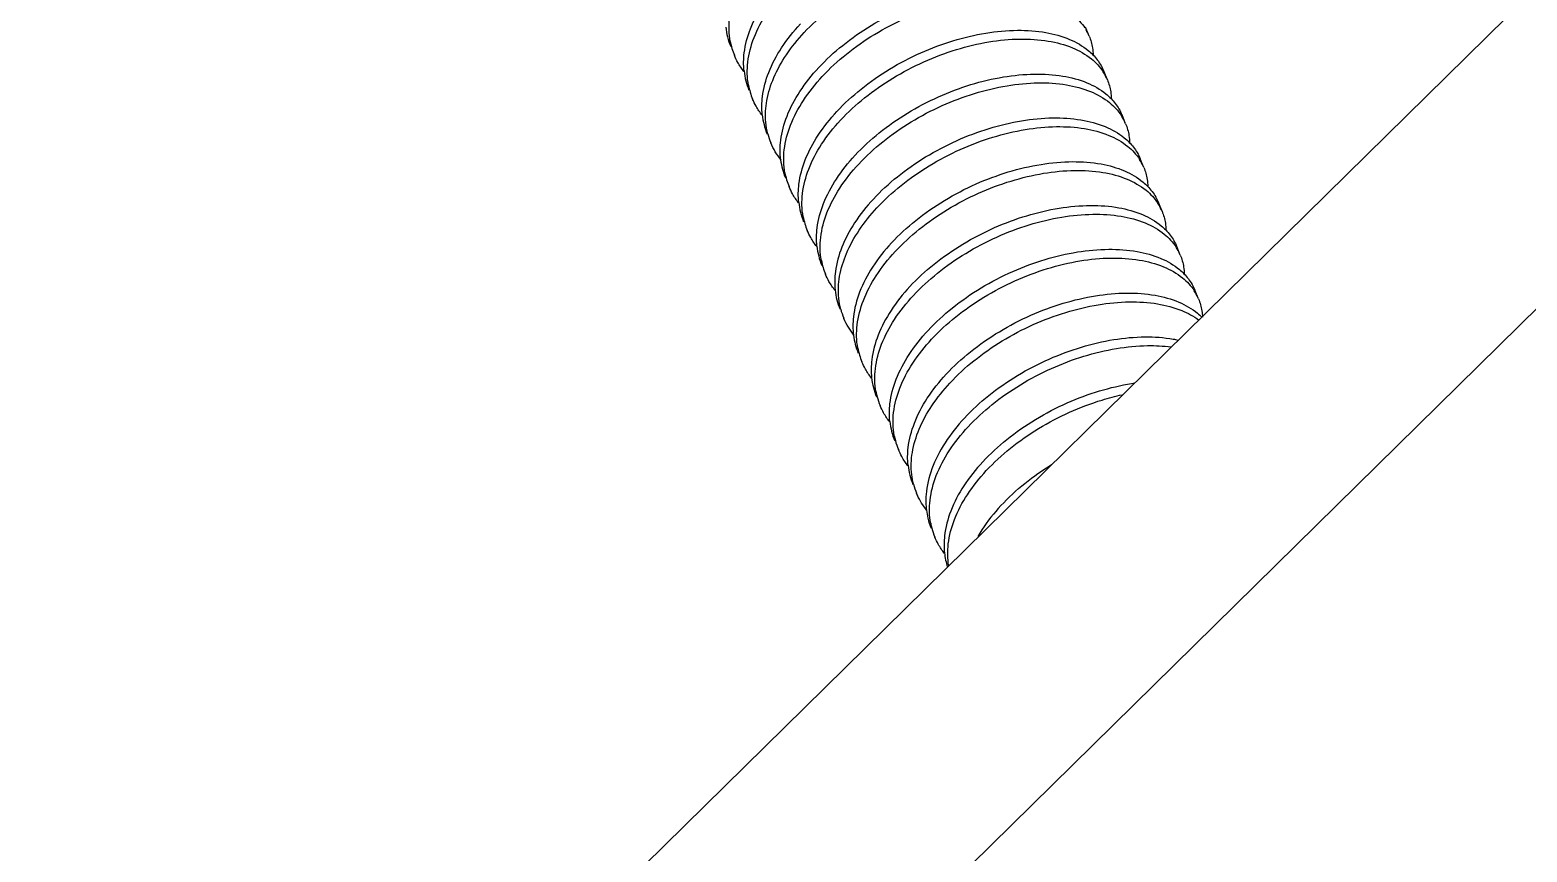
# Model space of a CAD drawing. Header units: millimetres. Extents: x 1786 to 2940, y -3417 to -1928.
# Drawn here: x 2095.02 to 2106.48, y -3302.07 to -3295.77 of the extents above; entities that cross this region are included whole.
import ezdxf

# ---------------------------------------------------------------- set-up
doc = ezdxf.new("R2010")
doc.units = ezdxf.units.MM

# ---------------------------------------------------------------- blocks, each defined once
blk = doc.blocks.new('*u7')
at = {"color": 7, "linetype": 'Continuous'}
for p, q in [((110.8438704190999, 23.58623586367753, -3e-09), (-8.048151941500237, -93.34649191962262, -3e-09)), ((110.7732872758997, 20.78795431947742, -3e-09), (-8.118735185199967, -96.14477356282259, -3e-09)), ((98.47692430620009, 8.512442414177485, -3e-09), (98.50793106729998, 8.437907848977375, -3e-09)), ((98.63195811180003, 8.139769588277431, -3e-09), (98.66296487289992, 8.065235023077548, -3e-09)), ((98.78699191729993, 7.767096762377378, -3e-09), (98.81799867849986, 7.692562197177494, -3e-09)), ((98.94202572289987, 7.394423936477551, -3e-09), (98.9730324840998, 7.319889371277441, -3e-09)), ((99.09705952849981, 7.021751110577497, -3e-09), (99.1280662895997, 6.947216545377387, -3e-09)), ((99.25209333409975, 6.649078284677444, -3e-09), (99.28310009519964, 6.574543719577377, -3e-09)), ((99.4071271396997, 6.27640545877739, -3e-09), (99.43813390080004, 6.201870893677551, -3e-09))]:
    blk.add_line(p, q, dxfattribs=at)
for centre, radius, start, end in [((100.0515354448999, 10.61117758997739, -3e-09), 0.5900216688000001, 6.107433305302889, 17.96377090970019), ((100.1784692269998, 10.31380301187755, -3e-09), 0.5870153682, 14.68069108160216, 22.5343977796084), ((100.1781634863, 10.31366142027741, -3e-09), 0.5873470143999999, 10.62865282990594, 14.68649381619881), ((100.3384995355, 9.943359586277438, -3e-09), 0.5816057303, 14.62183772560081, 22.52017969900306), ((100.3617966554998, 9.865762496977368, -3e-09), 0.589840704, 6.0803455533, 22.50814502719769), ((100.4885364398997, 9.56845721717741, -3e-09), 0.5870157908, 14.67924852839597, 22.53439576499548), ((100.4882315435998, 9.568315863577482, -3e-09), 0.5873465582999999, 10.62865174519722, 14.68505050259454), ((100.5168304609997, 9.493089671077541, -3e-09), 0.589840704, 6.0803455533, 22.50814502719769), ((100.6435709494999, 9.195784643977504, -3e-09), 0.5870150438, 14.68179802890136, 22.53439932570597), ((100.6432645607001, 9.195642869677613, -3e-09), 0.5873473643, 10.62865366239642, 14.68760134610239), ((100.6709511280001, 9.12019146937746, -3e-09), 0.5907757891, 6.041612983403477, 22.496979327101), ((100.7986017980998, 8.82311075707753, -3e-09), 0.5870181816, 10.62864560310166, 22.53438436029301), ((100.8297678928998, 8.748488549877493, -3e-09), 0.5868892404, 7.089127932504921, 22.54004537619968), ((100.9612547534998, 8.453548233577521, -3e-09), 0.578854095, 14.60245349150737, 22.53904894009358), ((100.9800844616998, 8.374608786377394, -3e-09), 0.5917330731, 6.003556046300337, 22.47123071410037), ((98.86937707139987, 8.67486020577735, -3e-09), 0.4246268982, 202.4823631029921, 210.3812133995022), ((98.86716392529979, 8.673859208477552, -3e-09), 0.4222114845, 210.4159211617104, 213.0997946713891), ((101.1086683397998, 8.077764721677568, -3e-09), 0.5870193164999999, 10.6286426839967, 22.5343789417974), ((101.1351263074998, 8.00193601647743, -3e-09), 0.5917251696, 6.004012436407706, 22.46932260070105), ((99.02441087699981, 8.302187379877523, -3e-09), 0.4246268982, 202.4823631031905, 210.3812133993972), ((99.02219335459995, 8.301183720777544, -3e-09), 0.4222063629, 210.4159103128963, 213.0977853215065), ((101.2637015304999, 7.705091675277572, -3e-09), 0.587019969, 10.62864100479163, 22.53437582509644), ((101.2901722106999, 7.629264358877435, -3e-09), 0.5917130992, 6.004589485696383, 22.46744088399473), ((99.1794446824997, 7.929514553977469, -3e-09), 0.4246268982, 202.4823631030962, 210.3812133995022), ((99.17720195089987, 7.928495562577382, -3e-09), 0.4221768608, 210.4158479744989, 213.0862090587982), ((101.4187323473998, 7.332417777477531, -3e-09), 0.5870231402, 10.62863283150392, 22.53436066169851), ((99.33447848809965, 7.556841728077416, -3e-09), 0.4246268982, 202.4823631030962, 210.3812133993972), ((101.4462291168998, 7.256879650877408, -3e-09), 0.5906559059000001, 7.16725067670556, 22.46869011459821), ((99.33225711439991, 7.555835726377609, -3e-09), 0.4222018556, 210.4159007716959, 213.0960169174992), ((101.5885122111999, 6.965200695677368, -3e-09), 0.5713777876, 14.54567229770003, 22.59573525620101), ((99.48951229370005, 7.184168902277406, -3e-09), 0.4246268982, 202.4823631031905, 210.3812133993034), ((101.6003801104998, 6.883945010777552, -3e-09), 0.59157104, 6.009888538405878, 22.45703129230387), ((99.48729091999985, 7.183162900477555, -3e-09), 0.4222018556, 210.4159007716959, 213.0960169178029), ((101.7287986343999, 6.587071650977578, -3e-09), 0.5870245452, 10.62862920420578, 22.53435393570423), ((99.64454609929999, 6.81149607637758, -3e-09), 0.4246268982, 202.4823631031905, 210.3812133993034), ((101.7554489014997, 6.511279731877494, -3e-09), 0.5915354549, 6.011075242505357, 22.4552548197018), ((99.64228709300005, 6.810467187977565, -3e-09), 0.4221578153, 210.4158078717039, 213.0787342540119), ((101.8838317745999, 6.2143985864775, -3e-09), 0.5870252513, 10.62862738009631, 22.5343505539003), ((99.79957990489993, 6.438823250477526, -3e-09), 0.4246268982, 202.4823631030962, 210.3812133995022), ((101.9105206801, 6.138615301777463, -3e-09), 0.5914967983, 6.012330142997909, 22.45348899339449)]:
    blk.add_arc(centre, radius, start, end, dxfattribs=at)
for points, start_tangent, end_tangent in [([(100.6024133020001, 10.78332243167756, -3e-09), (100.6060797544997, 10.59744087507761, -3e-09), (100.5528631790999, 10.38912795837746, -3e-09), (100.4433016712001, 10.17828882547747, -3e-09), (100.2824094517, 9.973595238377584, -3e-09)], (0.1651635034267871, -0.9862661999357931), (-0.679917637007362, -0.73328848817251)), ([(100.3134162127999, 9.899060673177473, -3e-09), (100.4739340777001, 10.10317982397737, -3e-09), (100.5850225318, 10.31757290107748, -3e-09), (100.6377398257, 10.52866448227746, -3e-09), (100.6382082389, 10.67395180767744, -3e-09)], (0.6799176370260485, 0.7332884881551834), (-0.1076318471394037, 0.9941908194513567)), ([(100.6384233571998, 10.67802961297753, -3e-09), (100.6908792691997, 10.60005439617748, -3e-09), (100.7206657489996, 10.53876961847755, -3e-09)], (0.6209167821819429, -0.7838764887434894), (0.3833762189514551, -0.9235922665021)), ([(100.1583824072, 10.27173349907753, -3e-09), (100.3193137817998, 10.4764872057774, -3e-09), (100.3550064107999, 10.53452796037755, -3e-09)], (0.6799176371229667, 0.7332884880653193), (0.5008158372367303, 0.8655538672854931)), ([(100.7920965968997, 10.31094110777758, -3e-09), (100.7797808699997, 10.37846974487752, -3e-09), (100.7516425944, 10.46423859047741, -3e-09)], (-0.1230923319527054, 0.9923952225874755), (-0.3843774532142428, 0.9231760251764193)), ([(100.7554335258001, 10.42199339517742, -3e-09), (100.76111356, 10.22476804917756, -3e-09), (100.7078969846998, 10.0164551324774, -3e-09), (100.5983354768, 9.805615999577412, -3e-09), (100.4374432572999, 9.60092241247753, -3e-09)], (0.1844092722714836, -0.9828495410286877), (-0.6799176369748196, -0.7332884882026839)), ([(100.1583824072, 10.27173349907753, -3e-09), (99.95360018749989, 10.08173589267744, -3e-09), (99.72713038359962, 9.922069680477534, -3e-09)], (-0.679917637071924, -0.733288488112647), (-0.8509901096630543, -0.5251817145099998)), ([(100.4684500183998, 9.52638784727742, -3e-09), (100.6336379991999, 9.737719737877569, -3e-09), (100.7453572312997, 9.958991701977538, -3e-09), (100.7947690626997, 10.17706726787742, -3e-09), (100.7920965968997, 10.31094110777758, -3e-09)], (0.6799176369758974, 0.7332884882016846), (-0.1230923320577986, 0.9923952225744402)), ([(100.7878039669999, 10.31243180097749, -3e-09), (100.8692553860001, 10.18115195227756, -3e-09), (100.8757547423997, 10.16611969967744, -3e-09)], (0.63142804831248, -0.7754344716378635), (0.3835203505597794, -0.9235324253682186)), ([(100.9012688163998, 10.09017907407747, -3e-09), (100.9167687882, 10.00765497777752, -3e-09), (100.9114328068999, 9.818543101977411, -3e-09), (100.8536469361998, 9.620748218977496, -3e-09), (100.7458605274996, 9.421541573977493, -3e-09), (100.5924770628999, 9.228249586577476, -3e-09)], (0.2529177001760308, -0.9674877967900514), (-0.6799176369743608, -0.7332884882031092)), ([(100.2824094517, 9.973595238377584, -3e-09), (100.0774441400999, 9.783450369377533, -3e-09), (99.83758956129986, 9.615621542077406, -3e-09), (99.57355436889975, 9.47690076187746, -3e-09), (99.29710402499995, 9.372807872677413, -3e-09), (99.12655951889974, 9.327852199477547, -3e-09)], (-0.6799176370144306, -0.7332884881659557), (-0.9765234336526213, -0.2154111963833234)), ([(100.3134162127999, 9.899060673177473, -3e-09), (100.1079185867998, 9.708487850477468, -3e-09), (99.86269313000003, 9.537510195577397, -3e-09), (99.59392271670004, 9.397621851677513, -3e-09), (99.31930968049983, 9.295597517277429, -3e-09), (99.04652009109986, 9.231986081677405, -3e-09), (99.02163022229979, 9.22808289107752, -3e-09)], (-0.6799176369919983, -0.7332884881867554), (-0.9889008632486805, -0.1485768577740645)), ([(100.9483191149998, 9.92824017767748, -3e-09), (100.9471541267999, 9.777560658077618, -3e-09), (100.8939375514001, 9.569247741377467, -3e-09), (100.7843760434998, 9.358408608477475, -3e-09), (100.6234838239998, 9.153715021377593, -3e-09)], (0.1070789490804524, -0.9942505210779755), (-0.6799176369864541, -0.7332884881918961)), ([(100.9487627854996, 9.932340558477563, -3e-09), (101.0009468804001, 9.85470874447742, -3e-09), (101.0307333602, 9.793423966777482, -3e-09)], (0.6203669662444307, -0.7843116900777913), (0.3833762189469372, -0.9235922665039752)), ([(100.4374432572999, 9.60092241247753, -3e-09), (100.2324779455998, 9.410777543577524, -3e-09), (99.9926233668998, 9.242948716277397, -3e-09), (99.72858817449969, 9.104227935977406, -3e-09), (99.4521378305999, 9.000135046777359, -3e-09), (99.17558039920004, 8.934676487777551, -3e-09), (98.91122862459997, 8.910170192377564, -3e-09), (98.71046128509988, 8.921238625977367, -3e-09)], (-0.6799176370014681, -0.7332884881779749), (-0.9913927490426205, 0.1309214159170136)), ([(101.065501137, 9.676647743377544, -3e-09), (101.0711811711999, 9.479422397377448, -3e-09), (101.0179645958997, 9.271109480677524, -3e-09), (100.9084030878998, 9.060270347777532, -3e-09), (100.7475108683998, 8.855576760677422, -3e-09)], (0.1844092722714836, -0.9828495410286877), (-0.6799176369748196, -0.7332884882026839)), ([(101.1033529205997, 9.555567351777427, -3e-09), (101.1021879322998, 9.404887832177565, -3e-09), (101.048971357, 9.196574915577457, -3e-09), (100.9394098489997, 8.985735782577422, -3e-09), (100.7785176295997, 8.78104219547754, -3e-09)], (0.1070789490804524, -0.9942505210779755), (-0.6799176369864541, -0.7332884881918961)), ([(101.1037965911, 9.559667732577509, -3e-09), (101.155980686, 9.482035918577367, -3e-09), (101.1857671657999, 9.420751140877428, -3e-09)], (0.6203669662444307, -0.7843116900777913), (0.3833762189469372, -0.9235922665039752)), ([(100.4684500183998, 9.52638784727742, -3e-09), (100.2623255879998, 9.335311470877514, -3e-09), (100.0164680193998, 9.164077644977397, -3e-09), (99.74724931419996, 9.02419338477739, -3e-09), (99.47247181759985, 8.922360643277443, -3e-09), (99.19884051049985, 8.85887207017754, -3e-09), (98.93307740659975, 8.835529133077443, -3e-09), (98.69245711819985, 8.854218534977463, -3e-09), (98.65075780739971, 8.862352268377435, -3e-09)], (-0.6799176370062154, -0.7332884881735732), (-0.9775445842974899, 0.2107287016774118)), ([(101.2205349424999, 9.30397491747749, -3e-09), (101.2262149767998, 9.106749571477394, -3e-09), (101.1729984014, 8.89843665477747, -3e-09), (101.0634368934998, 8.687597521877478, -3e-09), (100.9025446739997, 8.482903934777369, -3e-09)], (0.1844092722714836, -0.9828495410286877), (-0.6799176369748196, -0.7332884882026839)), ([(100.5924770628999, 9.228249586577476, -3e-09), (100.3875117511998, 9.03810471767747, -3e-09), (100.1476571724997, 8.87027589037757, -3e-09), (99.88362198000004, 8.731555110077352, -3e-09), (99.60717163619984, 8.627462220977577, -3e-09), (99.33061420479999, 8.562003661977542, -3e-09), (99.06626243019991, 8.537497366577554, -3e-09), (98.82589561069972, 8.554471457777481, -3e-09), (98.62024478710009, 8.611641166577556, -3e-09), (98.47577757320005, 8.692478262577424, -3e-09)], (-0.6799176370011235, -0.7332884881782943), (-0.799958785581589, 0.6000549486262318)), ([(100.9335514351997, 8.408369369577485, -3e-09), (101.0927181938, 8.610420608477398, -3e-09), (101.2026890079001, 8.820534238777554, -3e-09), (101.2569346741998, 9.029805268477503, -3e-09), (101.2584455803999, 9.182371058677518, -3e-09)], (0.6799176369817714, 0.7332884881962379), (-0.1062906095111108, 0.9943351076622793)), ([(101.2592188624999, 9.186503273877406, -3e-09), (101.3110144916, 9.10936309267754, -3e-09), (101.3408009713999, 9.048078314977374, -3e-09)], (0.6195794163519036, -0.7849339760980122), (0.3833762191487431, -0.9235922664202072)), ([(100.6234838239998, 9.153715021377593, -3e-09), (100.4173709618999, 8.962647935077484, -3e-09), (100.1715281956999, 8.791420722177463, -3e-09), (99.90232762569985, 8.651540237977542, -3e-09), (99.62755505869973, 8.549702692777373, -3e-09), (99.35343288819968, 8.486127837377353, -3e-09), (99.08713325139979, 8.462848121977459, -3e-09), (98.84640823690006, 8.481736050277505, -3e-09), (98.6444596796, 8.539947839677552, -3e-09), (98.48559679749997, 8.634658629077421, -3e-09), (98.44970603669981, 8.667406295077399, -3e-09)], (-0.6799176369942225, -0.7332884881846932), (-0.7058417980253342, 0.7083695053856873)), ([(101.3755687480998, 8.931302091577436, -3e-09), (101.3812487823998, 8.734076745577568, -3e-09), (101.328032207, 8.52576382897746, -3e-09), (101.2184706990997, 8.314924695977425, -3e-09), (101.0575784795997, 8.110231108877542, -3e-09)], (0.1844092722714836, -0.9828495410286877), (-0.6799176369748196, -0.7332884882026839)), ([(100.7475108683998, 8.855576760677422, -3e-09), (100.5425455567997, 8.665431891777416, -3e-09), (100.3026909780997, 8.497603064477516, -3e-09), (100.0386557856, 8.358882284177525, -3e-09), (99.76220544179978, 8.254789395077523, -3e-09), (99.48564801039993, 8.189330836077488, -3e-09), (99.22129623579985, 8.1648245406775, -3e-09), (98.98092941629966, 8.181798631877427, -3e-09), (98.77527859270003, 8.238968340677502, -3e-09), (98.6135575502999, 8.33329215697745, -3e-09), (98.51346863609979, 8.443289956377612, -3e-09)], (-0.67991763701456, -0.7332884881658359), (-0.5459941112937299, 0.8377890130770217)), ([(101.0885852407, 8.035696543777476, -3e-09), (101.2505393285996, 8.24202304607752, -3e-09), (101.360355371, 8.454634571577571, -3e-09), (101.4130144126998, 8.666270775877365, -3e-09), (101.4121705844, 8.820918415077358, -3e-09)], (0.6799176370391319, 0.7332884881430524), (-0.1243567050093025, 0.9922375773569702)), ([(101.4082311605998, 8.821400088277414, -3e-09), (101.4939999211997, 8.679933730677476, -3e-09), (101.4958951082999, 8.675430531777465, -3e-09)], (0.6309414751720348, -0.7758304292226085), (0.3838942182395378, -0.9233770785558054)), ([(98.47702296939997, 8.512483294377489, -3e-09), (98.44884146239974, 8.613320903477415, -3e-09), (98.44383273789981, 8.667852898577394, -3e-09)], (-0.3827841527074809, 0.9238378063469886), (-0.03263698731108142, 0.99946727162987)), ([(100.7785176295997, 8.78104219547754, -3e-09), (100.5724353971, 8.589999707177412, -3e-09), (100.3266319282998, 8.418790068577437, -3e-09), (100.0574753859, 8.278917804077537, -3e-09), (99.78272446069968, 8.177070674877541, -3e-09), (99.50801096009991, 8.113381398477486, -3e-09), (99.24120094169984, 8.090167816377516, -3e-09), (99.0003901545997, 8.109249199577562, -3e-09), (98.79866825149975, 8.167625420177501, -3e-09), (98.64020393479996, 8.26233971407737, -3e-09), (98.60103491749987, 8.298491707177618, -3e-09)], (-0.6799176370069446, -0.7332884881728968), (-0.6982835175659831, 0.7158212969000556)), ([(101.5214109209001, 8.599483600677559, -3e-09), (101.5379212036, 8.507588476877572, -3e-09), (101.5303060370998, 8.320359026777396, -3e-09), (101.4716281981, 8.124935269977414, -3e-09), (101.3643064241001, 7.928319214477597, -3e-09), (101.2126122851996, 7.737558283077533, -3e-09)], (0.2526687244613236, -0.9675528490367272), (-0.679917636970834, -0.7332884882063794)), ([(98.60103491749987, 8.298491707177618, -3e-09), (98.5321862763999, 8.388799926677393, -3e-09), (98.50803333349995, 8.437918032077505, -3e-09)], (-0.6982835174025328, 0.7158212970595014), (-0.3827268443142816, 0.923861549498209)), ([(100.9025446739997, 8.482903934777369, -3e-09), (100.6975793623997, 8.292759065877362, -3e-09), (100.4577247836996, 8.124930238577463, -3e-09), (100.1936895911999, 7.986209458277472, -3e-09), (99.91723924729968, 7.88211656917747, -3e-09), (99.64068181599987, 7.816658010177434, -3e-09), (99.37633004129975, 7.792151714777447, -3e-09), (99.13596322190006, 7.809125805977374, -3e-09), (98.93031239829998, 7.866295514877493, -3e-09), (98.76859135589984, 7.960619331077396, -3e-09), (98.66849427019997, 8.070629669477512, -3e-09)], (-0.6799176369974813, -0.7332884881816714), (-0.5459648886082447, 0.8378080570196178)), ([(100.9335514351997, 8.408369369577485, -3e-09), (100.7275193252999, 8.217367135677478, -3e-09), (100.4817802017001, 8.046186284377427, -3e-09), (100.2126941488, 7.906326783377381, -3e-09), (99.93798199720004, 7.804465201377525, -3e-09), (99.66257764190004, 7.740633233577455, -3e-09), (99.39528368619995, 7.717488216477477, -3e-09), (99.1544059652997, 7.736757342777537, -3e-09), (98.95292189209977, 7.79528490887742, -3e-09), (98.79485714270004, 7.889983214677386, -3e-09), (98.75608119560002, 7.925806834777404, -3e-09)], (-0.6799176369852316, -0.7332884881930296), (-0.6982887343752939, 0.7158162078666216)), ([(101.2436190463, 7.663023717877422, -3e-09), (101.4028290768997, 7.865141057177425, -3e-09), (101.5120015095999, 8.073272523577543, -3e-09), (101.5665304090999, 8.28063682877746, -3e-09), (101.5685721191999, 8.436498259577547, -3e-09)], (0.6799176369698529, 0.733288488207289), (-0.1055051716525306, 0.994418754225085)), ([(101.5696775666997, 8.440661637477433, -3e-09), (101.6210821027998, 8.364017440877433, -3e-09), (101.6508685824997, 8.302732663177494, -3e-09)], (0.6187844105249842, -0.7855608526977703), (0.3833762193064752, -0.9235922663547337)), ([(98.63205677499991, 8.139810468477435, -3e-09), (98.60387526799968, 8.240648077677406, -3e-09), (98.59867808359968, 8.302786072377558, -3e-09)], (-0.3827841524132684, 0.923837806468893), (-0.01693980385660182, 0.9998565112281361)), ([(101.6856363592997, 8.185956439877373, -3e-09), (101.6913163935997, 7.988731093877504, -3e-09), (101.6380998181999, 7.78041817717758, -3e-09), (101.5285383103001, 7.569579044277361, -3e-09), (101.3676460908, 7.364885457177479, -3e-09)], (0.1844092722714836, -0.9828495410286877), (-0.6799176369748196, -0.7332884882026839)), ([(98.75608119560002, 7.925806834777404, -3e-09), (98.68687198520001, 8.016732055677494, -3e-09), (98.66306004869966, 8.0652593788775, -3e-09)], (-0.698288734319816, 0.715816207920741), (-0.382660622591291, 0.9238889802990649)), ([(101.0575784795997, 8.110231108877542, -3e-09), (100.8526131680001, 7.920086239977536, -3e-09), (100.6127585893, 7.752257412677409, -3e-09), (100.3487233967999, 7.613536632477462, -3e-09), (100.0722730528996, 7.509443743277416, -3e-09), (99.79571562159981, 7.443985184277381, -3e-09), (99.5313638468997, 7.419478888877393, -3e-09), (99.29099702739995, 7.436452980077547, -3e-09), (99.08534620389992, 7.493622688977439, -3e-09), (98.92362516149979, 7.58794650517757, -3e-09), (98.8234810099998, 7.698029084077461, -3e-09)], (-0.6799176370058276, -0.7332884881739327), (-0.5457965154161354, 0.8379177547704811)), ([(101.0885852407, 8.035696543777476, -3e-09), (100.8830252859998, 7.8450736304776, -3e-09), (100.6380785245001, 7.674276746077567, -3e-09), (100.3699966484, 7.534658888377407, -3e-09), (100.0955693904998, 7.432562884577465, -3e-09), (99.81672009289969, 7.367816967577483, -3e-09), (99.54757142289964, 7.34479911807739, -3e-09), (99.30642780390008, 7.364625655477539, -3e-09), (99.10586336859978, 7.423508357277569, -3e-09), (98.94870765079986, 7.518297678377394, -3e-09), (98.91113583139986, 7.553116718677529, -3e-09)], (-0.6799176370131567, -0.733288488167137), (-0.6982487954761151, 0.7158551666476638)), ([(101.7236056117999, 8.063829350677452, -3e-09), (101.7215662691997, 7.907980299877408, -3e-09), (101.6671386552998, 7.700861235177399, -3e-09), (101.5579778890997, 7.492643952077515, -3e-09), (101.3986528518999, 7.290350891977596, -3e-09)], (0.1055128469868747, -0.9944179398626738), (-0.6799176369706735, -0.733288488206528)), ([(101.7247084831997, 8.067992479277564, -3e-09), (101.7761159083998, 7.991344614977379, -3e-09), (101.8059023880996, 7.93005983727744, -3e-09)], (0.6187902913917823, -0.785556220317345), (0.3833762192585395, -0.9235922663746317)), ([(98.78709058059985, 7.767137642577381, -3e-09), (98.75890907360008, 7.86797525177758, -3e-09), (98.75371231569989, 7.930088107977554, -3e-09)], (-0.3827841525615063, 0.9238378064074718), (-0.01699131005111127, 0.999855637271075)), ([(101.8406701649001, 7.813283613977546, -3e-09), (101.8463501992001, 7.616058267977451, -3e-09), (101.7931336237998, 7.407745351277526, -3e-09), (101.6835721159, 7.196906218377535, -3e-09), (101.5226798963999, 6.992212631277425, -3e-09)], (0.1844092722714836, -0.9828495410286877), (-0.6799176369748196, -0.7332884882026839)), ([(98.91113583139986, 7.553116718677529, -3e-09), (98.84056276159981, 7.646414815677417, -3e-09), (98.81805448219984, 7.692668827077568, -3e-09)], (-0.6982487955976674, 0.7158551665291011), (-0.3823485200228358, 0.9240181866372259)), ([(101.2126122851996, 7.737558283077533, -3e-09), (101.0076469736, 7.547413414077482, -3e-09), (100.7677923947999, 7.379584586777582, -3e-09), (100.5037572023998, 7.240863806577408, -3e-09), (100.2273068585, 7.136770917377362, -3e-09), (99.95074942719975, 7.071312358377554, -3e-09), (99.68639765250009, 7.046806062977566, -3e-09), (99.4460308329999, 7.063780154177493, -3e-09), (99.24038000949986, 7.120949863077385, -3e-09), (99.07865896699968, 7.215273679277516, -3e-09), (98.97855469019987, 7.32529505317757, -3e-09)], (-0.6799176370041685, -0.733288488175471), (-0.5459391693926262, 0.8378248166072007)), ([(101.2436190463, 7.663023717877422, -3e-09), (101.0386537346999, 7.472878848877372, -3e-09), (100.7987991559999, 7.305050021677516, -3e-09), (100.5347639634997, 7.166329241377525, -3e-09), (100.2583136195999, 7.062236352177479, -3e-09), (99.9817561883001, 6.996777793177444, -3e-09), (99.71740441359998, 6.972271497777456, -3e-09), (99.47703759409978, 6.989245588977383, -3e-09), (99.27138677059975, 7.046415297877502, -3e-09), (99.10966572820007, 7.14073911417745, -3e-09), (99.06584109049982, 7.180779273077405, -3e-09)], (-0.6799176370085458, -0.7332884881714123), (-0.6977974224644989, 0.7162951606718433)), ([(101.8786388874, 7.691162357177518, -3e-09), (101.8766073145998, 7.535364926377497, -3e-09), (101.8223011856999, 7.328514493577586, -3e-09), (101.7131227657001, 7.120140890677476, -3e-09), (101.5536866574998, 6.917678066077542, -3e-09)], (0.1055233371297334, -0.9944168267487256), (-0.6799176370294309, -0.7332884881520474)), ([(101.8797379784, 7.695325125377394, -3e-09), (101.9311497139997, 7.61867178917737, -3e-09), (101.9609361937, 7.557387011377386, -3e-09)], (0.6187990646471889, -0.7855493094591606), (0.3833762193816346, -0.9235922663235357)), ([(98.9421243861998, 7.394464816777599, -3e-09), (98.91394287920002, 7.495302425877526, -3e-09), (98.90874679689978, 7.557375622677455, -3e-09)], (-0.3827841523746255, 0.9238378064849044), (-0.01707257368273443, 0.9998542529928288)), ([(101.9957039705, 7.440610788077493, -3e-09), (102.0013840048, 7.243385442077397, -3e-09), (101.9481674293997, 7.035072525377473, -3e-09), (101.8386059214999, 6.824233392477481, -3e-09), (101.6777137019999, 6.619539805377372, -3e-09)], (0.1844092722714836, -0.9828495410286877), (-0.6799176369748196, -0.7332884882026839)), ([(99.06584109049982, 7.180779273077405, -3e-09), (98.99916830979964, 7.267551714677438, -3e-09), (98.97313114729968, 7.319930251577489, -3e-09)], (-0.6977974223532253, 0.7162951607802434), (-0.3827841525867948, 0.9238378063969939)), ([(101.3676460908, 7.364885457177479, -3e-09), (101.1626807791999, 7.174740588177428, -3e-09), (100.9228262003999, 7.006911760877529, -3e-09), (100.6587910079998, 6.868190980677355, -3e-09), (100.3823406641, 6.764098091477535, -3e-09), (100.1057832327997, 6.6986395324775, -3e-09), (99.84143145810003, 6.674133237077513, -3e-09), (99.60106463859984, 6.69110732827744, -3e-09), (99.3954138150998, 6.748277037177559, -3e-09), (99.23369277260008, 6.842600853377462, -3e-09), (99.13358849579981, 6.952622227277516, -3e-09)], (-0.6799176370041685, -0.733288488175471), (-0.5459391693926262, 0.8378248166072007)), ([(101.3986528518999, 7.290350891977596, -3e-09), (101.1936875402998, 7.10020602307759, -3e-09), (100.9538329615998, 6.932377195777462, -3e-09), (100.6897977690996, 6.793656415477471, -3e-09), (100.4133474251998, 6.689563526377469, -3e-09), (100.1367899939, 6.624104967377434, -3e-09), (99.87243821919992, 6.599598671877402, -3e-09), (99.63207139969973, 6.616572763077556, -3e-09), (99.42642057619969, 6.673742471977448, -3e-09), (99.26469953369997, 6.768066288277396, -3e-09), (99.22087489609976, 6.808106447277396, -3e-09)], (-0.6799176370085458, -0.7332884881714123), (-0.6977974224856037, 0.7162951606512834)), ([(102.0322697424999, 7.330573506377505, -3e-09), (102.0317212334999, 7.163330272577468, -3e-09), (101.9780814164997, 6.957739166677584, -3e-09), (101.8685512795, 6.748071802477398, -3e-09), (101.7087204630998, 6.545005240177488, -3e-09)], (0.1252229897650974, -0.9921286221222984), (-0.6799176370081114, -0.733288488171815)), ([(102.0287573291998, 7.330239831377412, -3e-09), (102.1160303652, 7.184739242377418, -3e-09)], (0.6303624963056115, -0.7763009231292708), (0.3842866256009093, -0.9232138373011243)), ([(99.09715819179974, 7.021791990877546, -3e-09), (99.06897668479996, 7.122629599977472, -3e-09), (99.06376951909988, 7.185379358377531, -3e-09)], (-0.3827841521723501, 0.9238378065687155), (-0.01568712096398766, 0.9998769495472237)), ([(102.1415760534001, 7.108703178877477, -3e-09), (102.1588081573, 7.008932805277482, -3e-09), (102.1493126822998, 6.823317922977367, -3e-09), (102.0899151215999, 6.629909631077453, -3e-09), (101.9830063524, 6.435487021477456, -3e-09), (101.8327475075998, 6.246866979477545, -3e-09)], (0.2523472725335186, -0.9676367366139498), (-0.6799176369991863, -0.7332884881800905)), ([(99.22087489609976, 6.808106447277396, -3e-09), (99.15420211540004, 6.894878888777384, -3e-09), (99.12816495290008, 6.947257425677435, -3e-09)], (-0.6977974223532253, 0.7162951607802434), (-0.3827841525867948, 0.9238378063969939)), ([(101.5226798963999, 6.992212631277425, -3e-09), (101.3177145847999, 6.802067762277602, -3e-09), (101.0778600059998, 6.634238935077519, -3e-09), (100.8138248135997, 6.495518154777528, -3e-09), (100.5373744696999, 6.391425265577482, -3e-09), (100.2608170383, 6.325966706577447, -3e-09), (99.99646526369997, 6.301460411177459, -3e-09), (99.75609844419978, 6.318434502377386, -3e-09), (99.55044762069974, 6.375604211277505, -3e-09), (99.38872657820002, 6.469928027577453, -3e-09), (99.28855204699994, 6.58005725257749, -3e-09)], (-0.679917637002749, -0.7332884881767873), (-0.5456877827932822, 0.8379885701548391)), ([(101.5536866574998, 6.917678066077542, -3e-09), (101.3484663426998, 6.727328151977417, -3e-09), (101.1048274162999, 6.557254343077602, -3e-09), (100.8389936814997, 6.418372498177405, -3e-09), (100.5659244666999, 6.316139876677425, -3e-09), (100.2868085891, 6.250606423077443, -3e-09), (100.0171068770996, 6.226809337577379, -3e-09), (99.77517021530002, 6.245954102277437, -3e-09), (99.5738675286998, 6.304248426477443, -3e-09), (99.41527017479984, 6.399060956277481, -3e-09), (99.3761005557999, 6.435241986977417, -3e-09)], (-0.679917637007219, -0.7332884881726426), (-0.6979913859542086, 0.7161061549335566)), ([(102.1886997816, 6.945882560077507, -3e-09), (102.1868138509999, 6.791128810077453, -3e-09), (102.1333155730999, 6.585577608177573, -3e-09), (102.0236885452, 6.375557344277468, -3e-09), (101.8637542686997, 6.172332414277435, -3e-09)], (0.105631172429338, -0.9944053778068599), (-0.6799176370055094, -0.7332884881742278)), ([(102.1897568239001, 6.95004137227761, -3e-09), (102.2412173251, 6.873326137377489, -3e-09), (102.2710038048999, 6.812041359677551, -3e-09)], (0.6188983065133415, -0.785471123718064), (0.38337621906257, -0.9235922664559769)), ([(99.25219199730009, 6.649119164977492, -3e-09), (99.2240104903999, 6.749956774077418, -3e-09), (99.21880332469982, 6.812706532477478, -3e-09)], (-0.3827841521723501, 0.9238378065687155), (-0.01568712096398766, 0.9998769495472237)), ([(102.3057715816999, 6.695265136277385, -3e-09), (102.3114516158998, 6.498039790277517, -3e-09), (102.2582350406001, 6.289726873677409, -3e-09), (102.1486735325998, 6.078887740677374, -3e-09), (101.9877813131998, 5.874194153577491, -3e-09)], (0.1844092722714836, -0.9828495410286877), (-0.6799176369748196, -0.7332884882026839)), ([(99.3761005557999, 6.435241986977417, -3e-09), (99.30599433079988, 6.527814062677407, -3e-09), (99.28313562929998, 6.574705615177436, -3e-09)], (-0.6979913858156513, 0.716106155068609), (-0.3822184251750986, 0.9240720077227033)), ([(101.6777137019999, 6.619539805377372, -3e-09), (101.4727483903998, 6.429394936477365, -3e-09), (101.2328938115998, 6.261566109177465, -3e-09), (100.9688586191996, 6.122845328877474, -3e-09), (100.6924082752998, 6.018752439777472, -3e-09), (100.4158508439, 5.953293880777437, -3e-09), (100.1514990692999, 5.928787585277405, -3e-09), (99.91113224979972, 5.945761676477559, -3e-09), (99.7054814262001, 6.002931385377451, -3e-09), (99.54376038379996, 6.097255201677399, -3e-09), (99.44353582719987, 6.207461266477367, -3e-09)], (-0.679917636997494, -0.7332884881816597), (-0.5455086470826865, 0.8381051938498036)), ([(101.7087204630998, 6.545005240177488, -3e-09), (101.5043961281999, 6.355376062677578, -3e-09), (101.2632621033999, 6.186643547477388, -3e-09), (101.0012353671, 6.048926197377568, -3e-09), (100.7287571115999, 5.94586091047745, -3e-09), (100.4497598697999, 5.879243200377459, -3e-09), (100.1796251114997, 5.854213722677514, -3e-09), (99.93675000739995, 5.872138313277446, -3e-09), (99.73421465420006, 5.929339487677453, -3e-09), (99.5724806492999, 6.024589480477516, -3e-09), (99.53094275290005, 6.062770844577472, -3e-09)], (-0.6799176370204075, -0.7332884881604139), (-0.6976376195799942, 0.7164508020420938)), ([(102.3437319001, 6.573225739877444, -3e-09), (102.3418882235001, 6.418782560477439, -3e-09), (102.2884850488999, 6.213251466777365, -3e-09), (102.1787703605996, 6.002958024277405, -3e-09), (102.0187880742997, 5.799659588377381, -3e-09)], (0.1056566566034704, -0.9944026704084097), (-0.679917637002604, -0.7332884881769216)), ([(102.3447787701998, 6.577383597177459, -3e-09), (102.3962511307, 6.500653311477436, -3e-09), (102.4260376104999, 6.439368533777497, -3e-09)], (0.6189224362355183, -0.7854521105225262), (0.3833762192157484, -0.9235922663923937)), ([(99.40722580290003, 6.276446339077438, -3e-09), (99.37904429599985, 6.377283948177592, -3e-09), (99.37384342969972, 6.439642194777434, -3e-09)], (-0.3827841522293854, 0.9238378065450833), (-0.01648863457753826, 0.9998640532241214)), ([(101.8327475075998, 6.246866979477545, -3e-09), (101.6277821958997, 6.056722110577539, -3e-09), (101.3879276171997, 5.888893283277412, -3e-09), (101.1238924248, 5.750172502977421, -3e-09), (100.8474420808998, 5.646079613877419, -3e-09), (100.5708846494999, 5.580621054877383, -3e-09), (100.3065328748999, 5.556114759477396, -3e-09), (100.0661660553997, 5.57308885067755, -3e-09), (99.86051523180004, 5.630258559477397, -3e-09), (99.6987941893999, 5.724582375777572, -3e-09), (99.59855873539982, 5.834805183877506, -3e-09)], (-0.6799176370119727, -0.7332884881682347), (-0.5454696101072902, 0.8381306010696666)), ([(102.4608053872998, 6.322592310377559, -3e-09), (102.4664854214998, 6.125366964377463, -3e-09), (102.4132688462, 5.917054047777583, -3e-09), (102.3037073381997, 5.706214914777547, -3e-09), (102.1428151186997, 5.501521327677438, -3e-09)], (0.1844092722714836, -0.9828495410286877), (-0.6799176369748196, -0.7332884882026839))]:
    blk.add_spline(points, degree=3, dxfattribs=dict(at, start_tangent=start_tangent, end_tangent=end_tangent))

msp = doc.modelspace()

# ---------------------------------------------------------------- block references
at = {"xscale": 0.9, "yscale": 0.9, "zscale": 0.9, "rotation": 180}
msp.add_blockref('*u7', (2192.597596510989, -3290.172640427477, -3e-09), dxfattribs=at)

doc.saveas('drawing.dxf')
